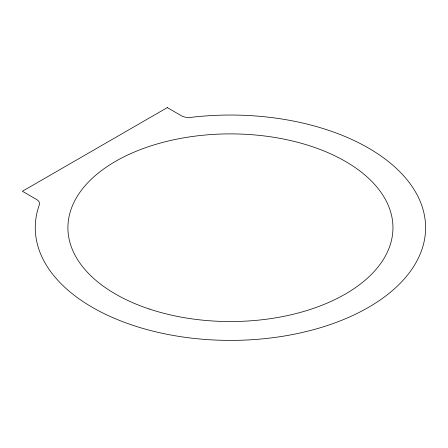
<?xml version="1.0" encoding="UTF-8"?>
<svg xmlns="http://www.w3.org/2000/svg" width="448" height="448" viewBox="0 0 448 448"><rect width="100%" height="100%" fill="white"/><g stroke="black" fill="none" stroke-linecap="round" stroke-linejoin="round"><path stroke-width="0.67" d="M167.289 107.61L22.4 191.257L36.551 199.427A10.242 5.914 0 0 1 39.34 204.814A195.166 112.678 0 0 0 217.129 340.133A195.166 112.678 0 0 0 425.146 220.03A195.166 112.678 0 0 0 190.764 117.387A10.242 5.914 0 0 1 181.44 115.78L167.289 107.61M149.173 308.974A162.523 93.828 0 0 0 392.952 227.713A162.523 93.828 0 0 0 149.173 146.457A162.523 93.828 0 0 0 149.173 308.974"/></g></svg>
